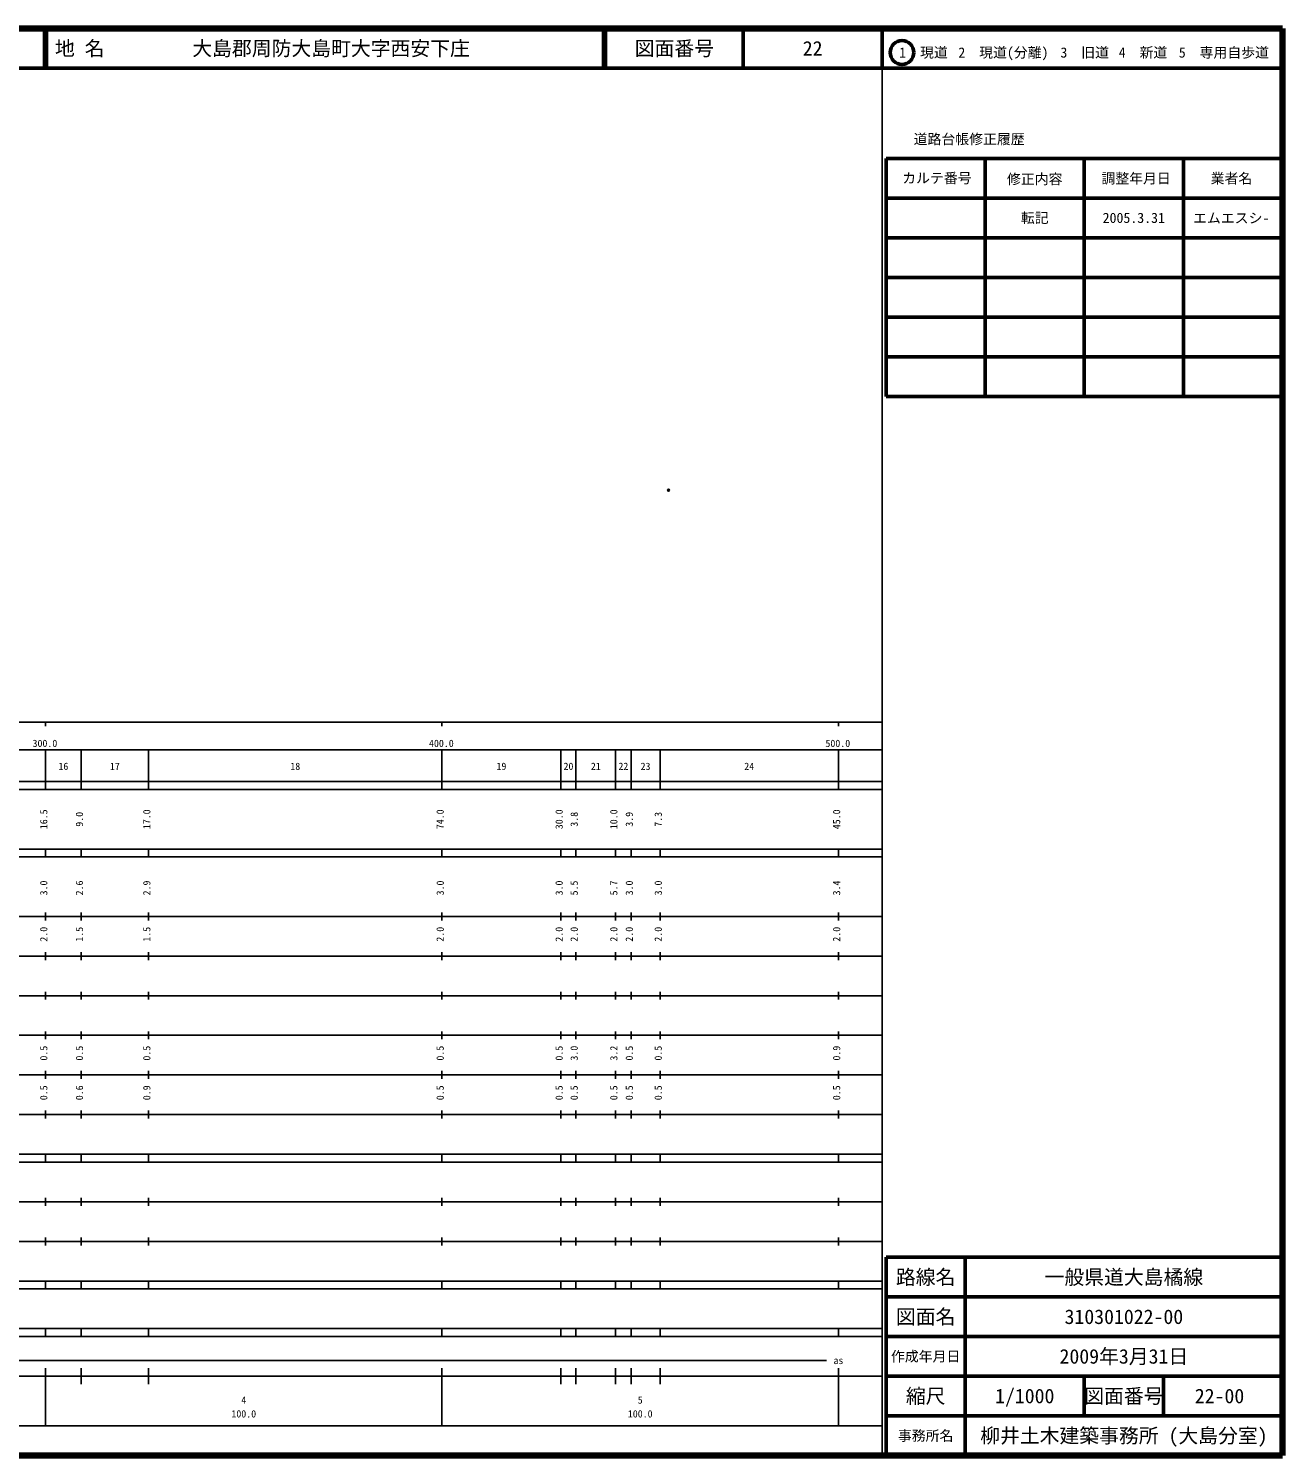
# Model space of a CAD drawing. Units: millimetres on the paper. Extents: x 40 to 680, y 20 to 380.
# Drawn here: x 363.7 to 680, y 20 to 380 of the extents above; entities that cross this region are included whole.
import ezdxf
from ezdxf.enums import TextEntityAlignment as Align

# ---------------------------------------------------------------- set-up
doc = ezdxf.new("R2010")
doc.units = ezdxf.units.MM
doc.header["$PDMODE"] = 32
doc.header["$PDSIZE"] = 0.5
doc.layers.add('M-OTRS', color=6, linetype='Continuous')
doc.layers.add('M-TTL-TXT', color=7, linetype='Continuous')
for name, color, linetype, lineweight in [('M-TTL', 2, 'Continuous', 140), ('M-TTL-BAND', 7, 'Continuous', 25), ('M-TTL-FRAM', 2, 'Continuous', 50), ('M-TTL-LINE', 7, 'Continuous', 50)]:
    doc.layers.add(name, color=color, linetype=linetype, lineweight=lineweight)
doc.styles.add('ＭＳ ゴシック', font='')
doc.styles.get('ＭＳ ゴシック').set_extended_font_data('MS Gothic')

msp = doc.modelspace()

# ---------------------------------------------------------------- linework, layer by layer
at = {"layer": 'M-OTRS'}
msp.add_point((525.151, 263.519), dxfattribs=at)
at = {"layer": 'M-TTL'}
for p, q in [((680, 380), (40, 380)), ((680, 20), (680, 380)), ((40, 20), (680, 20))]:
    msp.add_line(p, q, dxfattribs=at)
at = {"layer": 'M-TTL-BAND'}
for p, q in [((579, 20), (579, 370)), ((40, 205), (579, 205)), ((368, 205), (368, 204)), ((468, 205), (468, 204)), ((568, 205), (568, 204)), ((68, 198), (579, 198)), ((368, 188), (368, 198)), ((377, 188), (377, 198)), ((394, 188), (394, 198)), ((468, 188), (468, 198)), ((498, 188), (498, 198)), ((501.8, 188), (501.8, 198)), ((511.8, 188), (511.8, 198)), ((515.7, 188), (515.7, 198)), ((523, 188), (523, 198)), ((568, 188), (568, 198)), ((40, 190), (579, 190)), ((40, 188), (579, 188)), ((40, 173), (579, 173)), ((368, 171), (368, 173)), ((377, 171), (377, 173)), ((394, 171), (394, 173)), ((468, 171), (468, 173)), ((498, 171), (498, 173)), ((501.8, 171), (501.8, 173)), ((511.8, 171), (511.8, 173)), ((515.7, 171), (515.7, 173)), ((523, 171), (523, 173)), ((568, 171), (568, 173)), ((40, 171), (579, 171)), ((40, 156), (579, 156)), ((368, 155), (368, 157)), ((377, 155), (377, 157)), ((394, 155), (394, 157)), ((468, 155), (468, 157)), ((498, 155), (498, 157)), ((501.8, 155), (501.8, 157)), ((511.8, 155), (511.8, 157)), ((515.7, 155), (515.7, 157)), ((523, 155), (523, 157)), ((568, 155), (568, 157)), ((46, 146), (579, 146)), ((368, 145), (368, 147)), ((377, 145), (377, 147)), ((394, 145), (394, 147)), ((468, 145), (468, 147)), ((498, 145), (498, 147)), ((501.8, 145), (501.8, 147)), ((511.8, 145), (511.8, 147)), ((515.7, 145), (515.7, 147)), ((523, 145), (523, 147)), ((568, 145), (568, 147)), ((368, 135), (368, 137)), ((377, 135), (377, 137)), ((394, 135), (394, 137)), ((468, 135), (468, 137)), ((498, 135), (498, 137)), ((501.8, 135), (501.8, 137)), ((511.8, 135), (511.8, 137)), ((515.7, 135), (515.7, 137)), ((523, 135), (523, 137)), ((568, 135), (568, 137)), ((52, 136), (579, 136)), ((46, 126), (579, 126)), ((368, 125), (368, 127)), ((377, 125), (377, 127)), ((394, 125), (394, 127)), ((468, 125), (468, 127)), ((498, 125), (498, 127)), ((501.8, 125), (501.8, 127)), ((511.8, 125), (511.8, 127)), ((515.7, 125), (515.7, 127)), ((523, 125), (523, 127)), ((568, 125), (568, 127)), ((52, 116), (579, 116)), ((368, 115), (368, 117)), ((377, 115), (377, 117)), ((394, 115), (394, 117)), ((468, 115), (468, 117)), ((498, 115), (498, 117)), ((501.8, 115), (501.8, 117)), ((511.8, 115), (511.8, 117)), ((515.7, 115), (515.7, 117)), ((523, 115), (523, 117)), ((568, 115), (568, 117)), ((46, 106), (579, 106)), ((368, 105), (368, 107)), ((377, 105), (377, 107)), ((394, 105), (394, 107)), ((468, 105), (468, 107)), ((498, 105), (498, 107)), ((501.8, 105), (501.8, 107)), ((511.8, 105), (511.8, 107)), ((515.7, 105), (515.7, 107)), ((523, 105), (523, 107)), ((568, 105), (568, 107)), ((40, 96), (579, 96)), ((40, 94), (579, 94)), ((368, 94), (368, 96)), ((377, 94), (377, 96)), ((394, 94), (394, 96)), ((468, 94), (468, 96)), ((498, 94), (498, 96)), ((501.8, 94), (501.8, 96)), ((511.8, 94), (511.8, 96)), ((515.7, 94), (515.7, 96)), ((523, 94), (523, 96)), ((568, 94), (568, 96)), ((49, 84), (579, 84)), ((368, 83), (368, 85)), ((377, 83), (377, 85)), ((394, 83), (394, 85)), ((468, 83), (468, 85)), ((498, 83), (498, 85)), ((501.8, 83), (501.8, 85)), ((511.8, 83), (511.8, 85)), ((515.7, 83), (515.7, 85)), ((523, 83), (523, 85)), ((568, 83), (568, 85)), ((40, 74), (579, 74)), ((368, 73), (368, 75)), ((377, 73), (377, 75)), ((394, 73), (394, 75)), ((468, 73), (468, 75)), ((498, 73), (498, 75)), ((501.8, 73), (501.8, 75)), ((511.8, 73), (511.8, 75)), ((515.7, 73), (515.7, 75)), ((523, 73), (523, 75)), ((568, 73), (568, 75)), ((40, 64), (579, 64)), ((40, 62), (579, 62)), ((368, 62), (368, 64)), ((377, 62), (377, 64)), ((394, 62), (394, 64)), ((468, 62), (468, 64)), ((498, 62), (498, 64)), ((501.8, 62), (501.8, 64)), ((511.8, 62), (511.8, 64)), ((515.7, 62), (515.7, 64)), ((523, 62), (523, 64)), ((568, 62), (568, 64)), ((40, 52), (579, 52)), ((368, 50), (368, 52)), ((377, 50), (377, 52)), ((394, 50), (394, 52)), ((468, 50), (468, 52)), ((498, 50), (498, 52)), ((501.8, 50), (501.8, 52)), ((511.8, 50), (511.8, 52)), ((515.7, 50), (515.7, 52)), ((523, 50), (523, 52)), ((568, 50), (568, 52)), ((40, 50), (579, 50)), ((71, 44), (565, 44)), ((40, 40), (579, 40)), ((368, 27.5), (368, 42)), ((377, 38), (377, 42)), ((394, 38), (394, 42)), ((468, 27.5), (468, 42)), ((498, 38), (498, 42)), ((501.8, 38), (501.8, 42)), ((511.8, 38), (511.8, 42)), ((515.7, 38), (515.7, 42)), ((523, 38), (523, 42)), ((568, 27.5), (568, 42)), ((68, 27.5), (579, 27.5))]:
    msp.add_line(p, q, dxfattribs=at)
at = {"layer": 'M-TTL-FRAM'}
for p, q in [((580, 347.197), (580, 287.197)), ((580, 347.197), (680, 347.197)), ((580, 287.197), (680, 287.197)), ((680, 70), (580, 70)), ((580, 70), (580, 20))]:
    msp.add_line(p, q, dxfattribs=at)
at = {"layer": 'M-TTL-LINE'}
for p, q in [((367.75, 380), (367.75, 370)), ((368.25, 380), (368.25, 370)), ((508.747, 380), (508.747, 370)), ((509.247, 380), (509.247, 370)), ((543.997, 380), (543.997, 370)), ((579, 380), (579, 370)), ((40, 370), (680, 370)), ((605, 347.197), (605, 287.197)), ((630, 347.197), (630, 287.197)), ((655, 347.197), (655, 287.197)), ((580, 337.197), (680, 337.197)), ((580, 327.197), (680, 327.197)), ((580, 317.197), (680, 317.197)), ((580, 307.197), (680, 307.197)), ((580, 297.197), (680, 297.197)), ((600, 70), (600, 20)), ((680, 60), (580, 60)), ((680, 50), (580, 50)), ((680, 40), (580, 40)), ((630, 40), (630, 30)), ((650, 40), (650, 30)), ((680, 30), (580, 30))]:
    msp.add_line(p, q, dxfattribs=at)
msp.add_circle((584.031, 373.958), 3, dxfattribs=at)

# ---------------------------------------------------------------- texts
at = {"layer": 'M-TTL-BAND', "style": 'ＭＳ ゴシック'}
for s, p in [('300.0', (367.844, 198.195)), ('400.0', (467.844, 198.195)), ('500.0', (567.844, 198.195)), ('16', (372.5, 192.405)), ('17', (385.5, 192.405)), ('18', (431, 192.405)), ('19', (483, 192.405)), ('20', (499.9, 192.405)), ('21', (506.8, 192.405)), ('22', (513.75, 192.405)), ('23', (519.35, 192.405)), ('24', (545.5, 192.405)), ('as', (568, 42.5)), ('4', (418, 32.523)), ('5', (518, 32.523)), ('100.0', (418, 29.033)), ('100.0', (518, 29.033))]:
    msp.add_text(s, height=1.833, dxfattribs=at).set_placement(p, align=Align.BOTTOM_CENTER)
for s, p in [('16.5', (369, 180.5)), ('9.0', (378, 180.5)), ('17.0', (395, 180.5)), ('74.0', (469, 180.5)), ('30.0', (499, 180.5)), ('3.8', (502.8, 180.5)), ('10.0', (512.8, 180.5)), ('3.9', (516.7, 180.5)), ('7.3', (524, 180.5)), ('45.0', (569, 180.5)), ('3.0', (369, 163.174)), ('2.6', (378, 163.174)), ('2.9', (395, 163.174)), ('3.0', (469, 163.174)), ('3.0', (499, 163.174)), ('5.5', (502.8, 163.174)), ('5.7', (512.8, 163.174)), ('3.0', (516.7, 163.174)), ('3.0', (524, 163.174)), ('3.4', (569, 163.174)), ('2.0', (369, 151.5)), ('1.5', (378, 151.5)), ('1.5', (395, 151.5)), ('2.0', (469, 151.5)), ('2.0', (499, 151.5)), ('2.0', (502.8, 151.5)), ('2.0', (512.8, 151.5)), ('2.0', (516.7, 151.5)), ('2.0', (524, 151.5)), ('2.0', (569, 151.5)), ('0.5', (369, 121.5)), ('0.5', (378, 121.5)), ('0.5', (395, 121.5)), ('0.5', (469, 121.5)), ('0.5', (499, 121.5)), ('3.0', (502.8, 121.5)), ('3.2', (512.8, 121.5)), ('0.5', (516.7, 121.5)), ('0.5', (524, 121.5)), ('0.9', (569, 121.5)), ('0.5', (369, 111.5)), ('0.6', (378, 111.5)), ('0.9', (395, 111.5)), ('0.5', (469, 111.5)), ('0.5', (499, 111.5)), ('0.5', (502.8, 111.5)), ('0.5', (512.8, 111.5)), ('0.5', (516.7, 111.5)), ('0.5', (524, 111.5)), ('0.5', (569, 111.5))]:
    msp.add_text(s, height=1.833, rotation=90, dxfattribs=at).set_placement(p, align=Align.BOTTOM_CENTER)
at = {"layer": 'M-TTL-TXT', "style": 'ＭＳ ゴシック'}
for s, p in [('地 名', (370.38, 375)), ('大島郡周防大島町大字西安下庄', (405.024, 375))]:
    msp.add_text(s, height=3.666, dxfattribs=at).set_placement(p, align=Align.MIDDLE_LEFT)
for s, height, p in [('図面番号', 3.666, (526.622, 375)), ('22', 3.666, (561.497, 375)), ('1\u3000現道', 2.566, (589.448, 373.958)), ('2\u3000現道(分離)', 2.566, (609.619, 373.958)), ('3\u3000旧道', 2.566, (630.121, 373.958)), ('4\u3000新道', 2.566, (644.824, 373.958)), ('5\u3000専用自歩道', 2.566, (665.228, 373.958)), ('道路台帳修正履歴', 2.566, (600.968, 352.113)), ('カルテ番号', 2.566, (592.839, 342.277)), ('修正内容', 2.566, (617.509, 342.023)), ('調整年月日', 2.566, (643.089, 342.197)), ('業者名', 2.566, (667.134, 342.197)), ('転記', 2.566, (617.5, 332.245)), ('2005.3.31', 2.566, (642.5, 332.245)), ('エムエスシ-', 2.566, (667.077, 332.189)), ('路線名', 3.666, (590, 65)), ('路線名', 3.666, (590, 65)), ('一般県道大島橘線', 3.666, (640, 65)), ('図面名', 3.666, (590, 55)), ('図面名', 3.666, (590, 55)), ('310301022-00', 3.666, (640, 55)), ('2009年3月31日', 3.666, (640, 45)), ('作成年月日', 2.566, (590, 45)), ('作成年月日', 2.566, (590, 45)), ('縮尺', 3.666, (590, 35)), ('縮尺', 3.666, (590, 35)), ('1/1000', 3.666, (615, 35)), ('図面番号', 3.666, (640, 35)), ('図面番号', 3.666, (640, 35)), ('22-00', 3.666, (664.125, 35)), ('事務所名', 2.566, (590, 25)), ('事務所名', 2.566, (590, 25)), ('柳井土木建築事務所 (大島分室)', 3.666, (640, 25))]:
    msp.add_text(s, height=height, dxfattribs=at).set_placement(p, align=Align.MIDDLE_CENTER)

doc.saveas('drawing.dxf')
